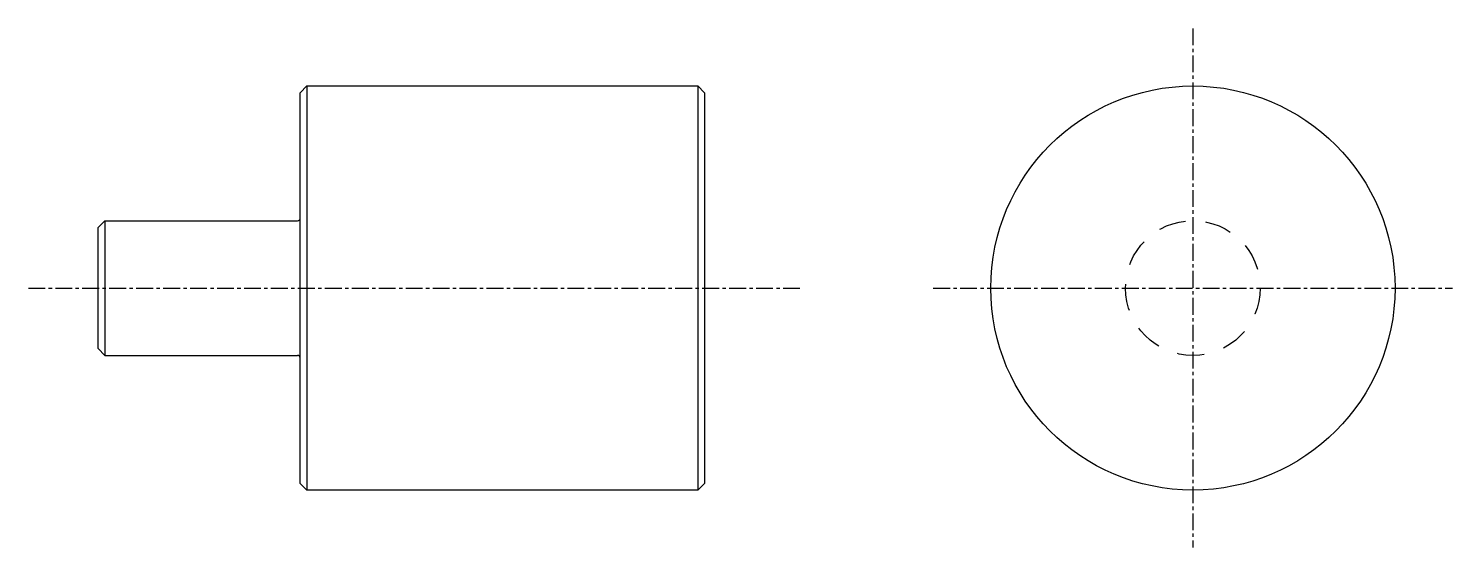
# Model space of a CAD drawing. Extents: x 60 to 166, y 66 to 183.
# Drawn here: x 59.9 to 165.6, y 144.3 to 182.8 of the extents above; entities outside this region: 2.
import ezdxf

# ---------------------------------------------------------------- set-up
doc = ezdxf.new("R2010")
doc.units = 0
doc.linetypes.add('CENTER', pattern=[2, 1.25, -0.25, 0.25, -0.25])
doc.linetypes.add('DASHED', pattern=[3.5, 2, -1.5])
doc.layers.get('0').update_dxf_attribs({"linetype": 'CONTINUOUS'})
doc.layers.add('CENTER', color=1, linetype='CENTER')

msp = doc.modelspace()

# ---------------------------------------------------------------- linework, layer by layer
for p, q in [((80.08, 178.06), (80.58, 178.56)), ((80.08, 149.06), (80.08, 178.06)), ((80.58, 178.56), (109.58, 178.56)), ((80.58, 178.56), (80.58, 148.56)), ((109.58, 178.56), (109.58, 148.56)), ((109.58, 178.56), (110.08, 178.06)), ((110.08, 178.06), (110.08, 149.06)), ((109.58, 171.06), (109.58, 171.06)), ((65.08, 168.06), (65.58, 168.56)), ((65.08, 159.06), (65.08, 168.06)), ((109.58, 163.56), (109.58, 163.56)), ((65.08, 159.06), (65.58, 158.56)), ((80.58, 148.56), (80.08, 149.06)), ((110.08, 149.06), (109.58, 148.56)), ((109.58, 148.56), (80.58, 148.56))]:
    msp.add_line(p, q)
at = {"color": 7}
msp.add_line((65.58, 168.56), (65.58, 158.56), dxfattribs=at)
at = {"color": 7, "linetype": 'CONTINUOUS'}
for p, q in [((65.58, 168.56), (79.88, 168.56)), ((65.58, 158.56), (79.88, 158.56))]:
    msp.add_line(p, q, dxfattribs=at)
msp.add_circle((146.32, 163.56), 15)
at = {"color": 3, "linetype": 'DASHED'}
msp.add_circle((146.32, 163.56), 5, dxfattribs=at)
for centre, start, end in [((79.88, 168.76), 270, 0), ((79.88, 158.36), 0, 90)]:
    msp.add_arc(centre, 0.2, start, end)
at = {"layer": 'CENTER', "color": 1, "linetype": 'CENTER'}
for p, q in [((146.32, 182.83), (146.32, 144.3)), ((59.91, 163.56), (117.3, 163.56)), ((127.05, 163.56), (165.59, 163.56))]:
    msp.add_line(p, q, dxfattribs=at)

# ---------------------------------------------------------------- texts
for s, p in [('SFRP30-30-F15-P10', (72.86, 80.84)), ('SFRP30', (72.86, 65.84))]:
    msp.add_text(s, height=4).set_placement(p)

doc.saveas('drawing.dxf')
